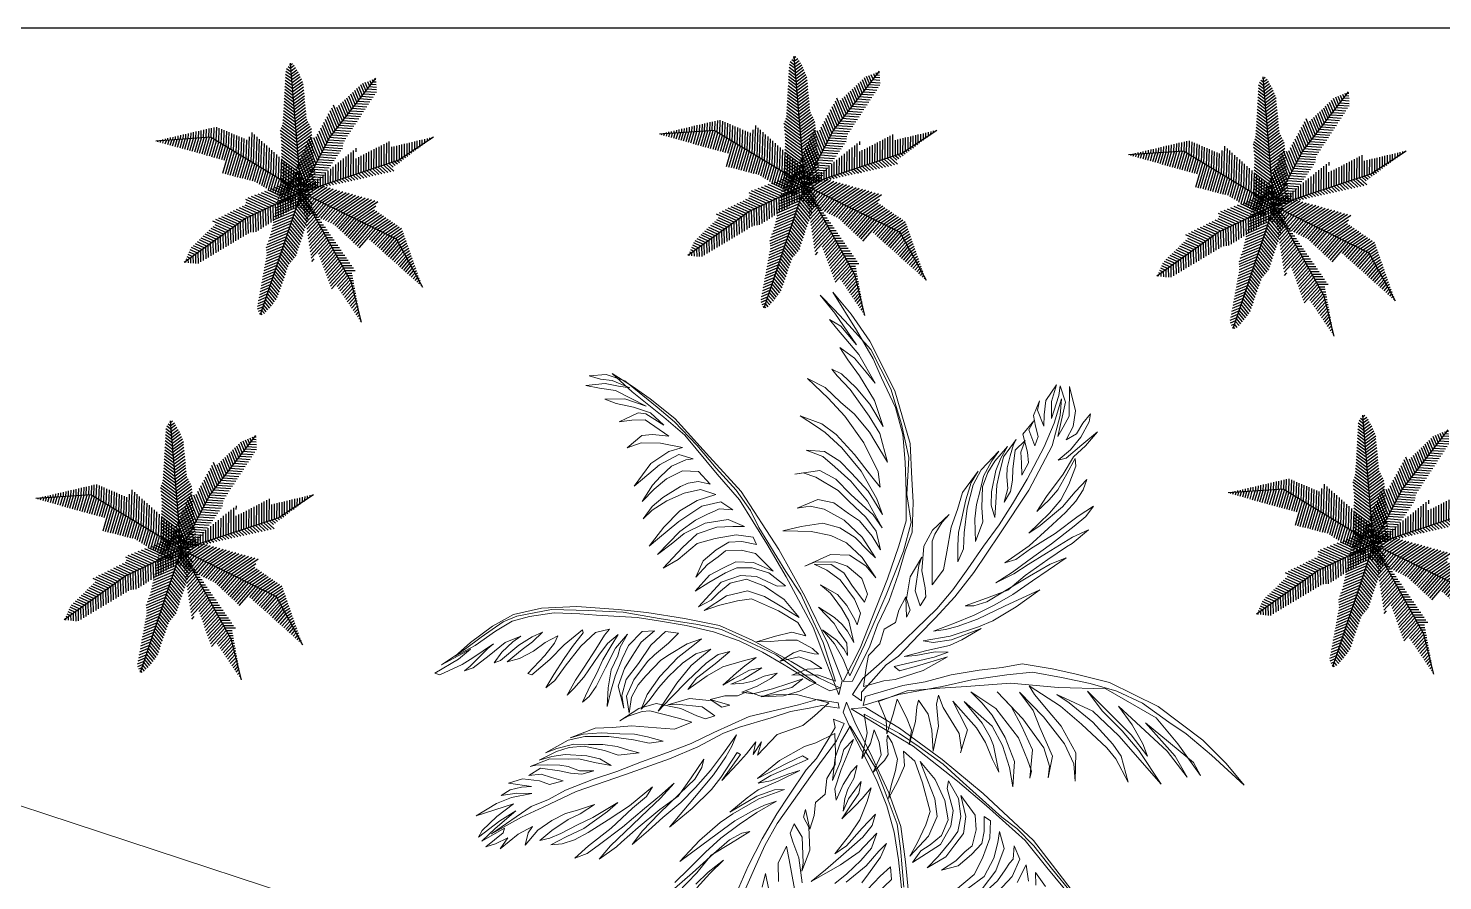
# Model space of a CAD drawing. Header units: millimetres. Extents: x 72 to 2370, y -203 to 794.
# Drawn here: x 1799.37 to 1814.14, y 279.17 to 288.08 of the extents above; entities that cross this region are included whole.
import ezdxf

# ---------------------------------------------------------------- set-up
doc = ezdxf.new("R2010")
doc.units = ezdxf.units.MM
doc.layers.add('01_Fina', color=250, linetype='Continuous', lineweight=15)
doc.layers.add('2D VEGETACION', color=74, linetype='Continuous', lineweight=5)
doc.layers.add('BOSQUENUEVO', color=64, linetype='Continuous')

# ---------------------------------------------------------------- blocks, each defined once
blk = doc.blocks.new('*X73')
at = {"color": 0}
for p, q in [((6.839, 6.806), (7.285, 6.992)), ((6.851, 6.865), (7.185, 7.004)), ((6.863, 6.924), (7.084, 7.017)), ((6.875, 6.983), (6.984, 7.029)), ((6.78, 6.511), (7.2, 6.686)), ((6.792, 6.57), (7.221, 6.749)), ((6.804, 6.629), (7.242, 6.812)), ((6.816, 6.688), (7.263, 6.874)), ((6.827, 6.747), (7.284, 6.937)), ((6.731, 6.273), (7.116, 6.434)), ((6.743, 6.333), (7.137, 6.497)), ((6.756, 6.392), (7.158, 6.56)), ((6.768, 6.451), (7.179, 6.623)), ((6.635, 5.963), (7.012, 6.12)), ((6.657, 6.026), (7.032, 6.182)), ((6.68, 6.09), (7.053, 6.245)), ((6.702, 6.153), (7.074, 6.308)), ((6.718, 6.214), (7.095, 6.371)), ((6.614, 5.9), (6.991, 6.057)), ((6.619, 5.848), (6.97, 5.994)), ((6.625, 5.796), (6.949, 5.931)), ((6.627, 5.742), (6.928, 5.868)), ((6.584, 5.508), (6.844, 5.616)), ((6.594, 5.566), (6.865, 5.679)), ((6.605, 5.625), (6.886, 5.742)), ((6.616, 5.684), (6.907, 5.805)), ((6.529, 5.214), (6.739, 5.302)), ((6.54, 5.273), (6.76, 5.365)), ((6.551, 5.332), (6.781, 5.428)), ((6.562, 5.39), (6.802, 5.49)), ((6.573, 5.449), (6.823, 5.553)), ((6.486, 4.98), (6.655, 5.05)), ((6.497, 5.038), (6.676, 5.113)), ((6.508, 5.097), (6.697, 5.176)), ((6.519, 5.156), (6.718, 5.239)), ((6.443, 4.745), (6.571, 4.798)), ((6.446, 4.692), (6.551, 4.736)), ((6.454, 4.803), (6.592, 4.861)), ((6.464, 4.862), (6.613, 4.924)), ((6.475, 4.921), (6.634, 4.987)), ((6.466, 4.646), (6.53, 4.673)), ((6.485, 4.6), (6.509, 4.61))]:
    blk.add_line(p, q, dxfattribs=at)
blk = doc.blocks.new('*X74')
at = {"color": 0}
for p, q in [((7.443, 6.454), (7.215, 6.729)), ((7.462, 6.51), (7.233, 6.785)), ((7.48, 6.566), (7.252, 6.841)), ((7.499, 6.622), (7.27, 6.896)), ((7.518, 6.678), (7.289, 6.952)), ((7.536, 6.733), (7.376, 6.926)), ((7.35, 6.175), (7.122, 6.45)), ((7.369, 6.231), (7.14, 6.506)), ((7.388, 6.287), (7.159, 6.562)), ((7.406, 6.343), (7.177, 6.617)), ((7.425, 6.399), (7.196, 6.673)), ((7.257, 5.896), (7.029, 6.171)), ((7.276, 5.952), (7.047, 6.227)), ((7.295, 6.008), (7.066, 6.283)), ((7.313, 6.064), (7.084, 6.338)), ((7.332, 6.119), (7.103, 6.394)), ((7.137, 5.65), (6.936, 5.892)), ((7.17, 5.689), (6.954, 5.948)), ((7.202, 5.729), (6.973, 6.003)), ((7.22, 5.785), (6.991, 6.059)), ((7.239, 5.84), (7.01, 6.115)), ((7.01, 5.412), (6.843, 5.613)), ((7.029, 5.467), (6.861, 5.669)), ((7.048, 5.522), (6.88, 5.724)), ((7.071, 5.573), (6.899, 5.78)), ((7.104, 5.612), (6.917, 5.836)), ((6.915, 5.136), (6.75, 5.334)), ((6.934, 5.191), (6.768, 5.39)), ((6.953, 5.246), (6.787, 5.445)), ((6.972, 5.301), (6.806, 5.501)), ((6.991, 5.357), (6.824, 5.557)), ((6.81, 4.871), (6.657, 5.055)), ((6.838, 4.915), (6.675, 5.111)), ((6.857, 4.97), (6.694, 5.166)), ((6.877, 5.025), (6.713, 5.222)), ((6.896, 5.08), (6.731, 5.278)), ((6.649, 4.674), (6.564, 4.776)), ((6.684, 4.71), (6.582, 4.831)), ((6.718, 4.747), (6.601, 4.887)), ((6.748, 4.788), (6.62, 4.943)), ((6.779, 4.83), (6.638, 4.999)), ((6.535, 4.576), (6.508, 4.608)), ((6.58, 4.601), (6.527, 4.664)), ((6.614, 4.637), (6.545, 4.72))]:
    blk.add_line(p, q, dxfattribs=at)
blk = doc.blocks.new('*X77')
at = {"color": 0}
for p, q in [((6.447, 6.961), (6.852, 6.777)), ((6.512, 6.986), (6.912, 6.805)), ((6.578, 7.011), (6.971, 6.833)), ((6.644, 7.036), (7.03, 6.861)), ((6.709, 7.061), (7.089, 6.889)), ((6.775, 7.087), (7.149, 6.917)), ((6.84, 7.112), (7.208, 6.945)), ((6.906, 7.137), (7.267, 6.974)), ((6.972, 7.162), (7.271, 7.027)), ((7.037, 7.187), (7.198, 7.115)), ((7.103, 7.212), (7.124, 7.203)), ((6.081, 6.687), (6.379, 6.552)), ((6.139, 6.716), (6.438, 6.581)), ((6.197, 6.744), (6.497, 6.609)), ((6.204, 6.851), (6.616, 6.665)), ((6.215, 6.791), (6.556, 6.637)), ((6.25, 6.885), (6.675, 6.693)), ((6.316, 6.91), (6.734, 6.721)), ((6.381, 6.936), (6.793, 6.749)), ((5.56, 6.429), (5.921, 6.266)), ((5.618, 6.458), (5.968, 6.299)), ((5.676, 6.486), (6.015, 6.333)), ((5.734, 6.515), (6.062, 6.367)), ((5.792, 6.544), (6.109, 6.4)), ((5.85, 6.572), (6.156, 6.434)), ((5.908, 6.601), (6.203, 6.467)), ((5.966, 6.63), (6.26, 6.496)), ((6.023, 6.658), (6.319, 6.524)), ((5.37, 6.131), (5.591, 6.031)), ((5.409, 6.168), (5.638, 6.064)), ((5.447, 6.206), (5.686, 6.098)), ((5.486, 6.243), (5.733, 6.131)), ((5.524, 6.281), (5.78, 6.165)), ((5.563, 6.318), (5.827, 6.199)), ((5.601, 6.356), (5.874, 6.232)), ((5.112, 5.864), (5.262, 5.795)), ((5.139, 5.906), (5.309, 5.829)), ((5.178, 5.944), (5.356, 5.863)), ((5.216, 5.981), (5.403, 5.896)), ((5.255, 6.019), (5.45, 5.93)), ((5.293, 6.056), (5.497, 5.963)), ((5.332, 6.093), (5.544, 5.997)), ((5.013, 5.634), (5.027, 5.627)), ((5.032, 5.68), (5.074, 5.661)), ((5.052, 5.726), (5.121, 5.695)), ((5.072, 5.772), (5.168, 5.728)), ((5.092, 5.818), (5.215, 5.762))]:
    blk.add_line(p, q, dxfattribs=at)
blk = doc.blocks.new('*X78')
at = {"color": 0}
for p, q in [((7.249, 6.738), (7.243, 6.962)), ((7.298, 6.769), (7.292, 6.985)), ((6.66, 6.363), (6.651, 6.681)), ((6.71, 6.394), (6.7, 6.705)), ((6.759, 6.425), (6.749, 6.728)), ((6.808, 6.457), (6.799, 6.752)), ((6.857, 6.488), (6.848, 6.775)), ((6.906, 6.519), (6.897, 6.798)), ((6.955, 6.55), (6.947, 6.822)), ((7.004, 6.582), (6.996, 6.845)), ((7.053, 6.613), (7.045, 6.868)), ((7.102, 6.644), (7.095, 6.892)), ((7.151, 6.675), (7.144, 6.915)), ((7.2, 6.707), (7.193, 6.939)), ((7.348, 6.8), (7.343, 6.941)), ((7.397, 6.832), (7.395, 6.88)), ((6.118, 6.09), (6.109, 6.401)), ((6.168, 6.12), (6.158, 6.436)), ((6.217, 6.15), (6.207, 6.471)), ((6.266, 6.179), (6.256, 6.494)), ((6.315, 6.202), (6.306, 6.518)), ((6.365, 6.206), (6.355, 6.541)), ((6.415, 6.21), (6.404, 6.565)), ((6.464, 6.238), (6.454, 6.588)), ((6.513, 6.269), (6.503, 6.611)), ((6.562, 6.3), (6.552, 6.635)), ((6.611, 6.332), (6.601, 6.658)), ((5.725, 5.854), (5.717, 6.121)), ((5.775, 5.883), (5.766, 6.156)), ((5.824, 5.913), (5.815, 6.191)), ((5.873, 5.942), (5.864, 6.226)), ((5.922, 5.972), (5.913, 6.261)), ((5.971, 6.002), (5.962, 6.296)), ((6.02, 6.031), (6.011, 6.331)), ((6.069, 6.061), (6.06, 6.366)), ((5.382, 5.647), (5.375, 5.876)), ((5.431, 5.676), (5.424, 5.911)), ((5.48, 5.706), (5.473, 5.946)), ((5.529, 5.735), (5.522, 5.981)), ((5.578, 5.765), (5.57, 6.016)), ((5.627, 5.795), (5.619, 6.051)), ((5.676, 5.824), (5.668, 6.086)), ((5.033, 5.606), (5.032, 5.631)), ((5.083, 5.601), (5.081, 5.666)), ((5.133, 5.596), (5.13, 5.701)), ((5.183, 5.591), (5.179, 5.736)), ((5.233, 5.586), (5.228, 5.771)), ((5.283, 5.587), (5.277, 5.806)), ((5.332, 5.617), (5.326, 5.841))]:
    blk.add_line(p, q, dxfattribs=at)
blk = doc.blocks.new('*X80')
at = {"color": 0}
for p, q in [((7.304, 7.045), (7.495, 7.177)), ((7.306, 7.108), (7.432, 7.195)), ((7.307, 6.987), (7.558, 7.16)), ((7.309, 7.17), (7.369, 7.212)), ((7.359, 6.962), (7.62, 7.142)), ((7.41, 6.936), (7.683, 7.125)), ((7.461, 6.911), (7.746, 7.107)), ((7.513, 6.886), (7.808, 7.09)), ((7.564, 6.861), (7.871, 7.073)), ((7.615, 6.835), (7.934, 7.055)), ((7.667, 6.81), (7.997, 7.038)), ((7.718, 6.785), (8.059, 7.02)), ((7.769, 6.759), (8.122, 7.003)), ((7.821, 6.734), (8.185, 6.985)), ((7.872, 6.709), (8.247, 6.968)), ((7.924, 6.683), (8.31, 6.95)), ((7.975, 6.658), (8.373, 6.933)), ((8.026, 6.633), (8.436, 6.915)), ((8.078, 6.608), (8.498, 6.898)), ((8.129, 6.582), (8.561, 6.88)), ((8.18, 6.557), (8.624, 6.863)), ((8.232, 6.532), (8.686, 6.845)), ((8.283, 6.506), (8.749, 6.828)), ((8.334, 6.481), (8.812, 6.81)), ((8.386, 6.456), (8.769, 6.72)), ((8.437, 6.43), (8.747, 6.644)), ((8.489, 6.405), (8.791, 6.614)), ((8.54, 6.38), (8.835, 6.584)), ((8.591, 6.354), (8.879, 6.553)), ((8.643, 6.329), (8.924, 6.523)), ((8.694, 6.304), (8.968, 6.493)), ((8.745, 6.279), (9.012, 6.462)), ((8.797, 6.253), (9.056, 6.432)), ((8.848, 6.228), (9.1, 6.402)), ((8.899, 6.203), (9.144, 6.371)), ((8.951, 6.177), (9.188, 6.341)), ((9.002, 6.152), (9.232, 6.311)), ((9.054, 6.127), (9.276, 6.28)), ((9.105, 6.101), (9.296, 6.233)), ((9.156, 6.076), (9.313, 6.184)), ((9.188, 6.037), (9.33, 6.136)), ((9.212, 5.993), (9.348, 6.087)), ((9.236, 5.949), (9.365, 6.038)), ((9.26, 5.905), (9.382, 5.989)), ((9.284, 5.86), (9.399, 5.94)), ((9.308, 5.816), (9.416, 5.891)), ((9.332, 5.772), (9.434, 5.842)), ((9.356, 5.728), (9.451, 5.793)), ((9.38, 5.684), (9.468, 5.744)), ((9.404, 5.64), (9.485, 5.696)), ((9.428, 5.596), (9.502, 5.647)), ((9.452, 5.551), (9.519, 5.598)), ((9.476, 5.507), (9.537, 5.549)), ((9.5, 5.463), (9.554, 5.5)), ((9.524, 5.419), (9.571, 5.451)), ((9.549, 5.375), (9.588, 5.402)), ((9.573, 5.331), (9.605, 5.353)), ((9.597, 5.287), (9.623, 5.304)), ((9.621, 5.242), (9.64, 5.256)), ((9.645, 5.198), (9.657, 5.207)), ((9.669, 5.154), (9.674, 5.158))]:
    blk.add_line(p, q, dxfattribs=at)
blk = doc.blocks.new('*X79')
at = {"color": 0}
for p, q in [((7.285, 6.924), (7.33, 6.976)), ((7.234, 6.712), (7.423, 6.93)), ((7.259, 6.818), (7.377, 6.953)), ((7.273, 6.681), (7.47, 6.907)), ((7.32, 6.659), (7.516, 6.884)), ((7.366, 6.636), (7.562, 6.861)), ((7.412, 6.613), (7.609, 6.839)), ((7.459, 6.59), (7.655, 6.816)), ((7.505, 6.567), (7.702, 6.793)), ((7.551, 6.544), (7.748, 6.77)), ((7.598, 6.521), (7.794, 6.747)), ((7.644, 6.498), (7.841, 6.724)), ((7.69, 6.475), (7.887, 6.701)), ((7.737, 6.452), (7.934, 6.679)), ((7.783, 6.43), (7.98, 6.656)), ((7.829, 6.407), (8.026, 6.633)), ((7.876, 6.384), (8.073, 6.61)), ((7.922, 6.361), (8.119, 6.587)), ((7.969, 6.338), (8.165, 6.564)), ((8.005, 6.304), (8.212, 6.541)), ((8.041, 6.269), (8.258, 6.519)), ((8.078, 6.235), (8.305, 6.496)), ((8.114, 6.201), (8.351, 6.473)), ((8.151, 6.167), (8.397, 6.45)), ((8.187, 6.132), (8.444, 6.427)), ((8.224, 6.098), (8.49, 6.404)), ((8.26, 6.064), (8.537, 6.381)), ((8.297, 6.03), (8.583, 6.359)), ((8.333, 5.995), (8.629, 6.336)), ((8.37, 5.961), (8.676, 6.313)), ((8.406, 5.927), (8.722, 6.29)), ((8.443, 5.893), (8.769, 6.267)), ((8.648, 6.052), (8.815, 6.244)), ((8.686, 6.02), (8.861, 6.221)), ((8.723, 5.986), (8.908, 6.199)), ((8.76, 5.953), (8.954, 6.176)), ((8.797, 5.919), (9.001, 6.153)), ((8.835, 5.886), (9.047, 6.13)), ((8.872, 5.853), (9.093, 6.107)), ((8.909, 5.819), (9.14, 6.084)), ((8.946, 5.786), (9.179, 6.053)), ((8.983, 5.752), (9.204, 6.006)), ((9.021, 5.719), (9.23, 5.959)), ((9.058, 5.686), (9.255, 5.913)), ((9.095, 5.652), (9.281, 5.866)), ((9.132, 5.619), (9.306, 5.819)), ((9.169, 5.585), (9.332, 5.772)), ((9.207, 5.552), (9.358, 5.725)), ((9.244, 5.518), (9.383, 5.678)), ((9.281, 5.485), (9.409, 5.632)), ((9.318, 5.452), (9.434, 5.585)), ((9.355, 5.418), (9.46, 5.538)), ((9.393, 5.385), (9.485, 5.491)), ((9.43, 5.351), (9.511, 5.444)), ((9.467, 5.318), (9.536, 5.397)), ((9.504, 5.285), (9.562, 5.351)), ((9.542, 5.251), (9.587, 5.304)), ((9.579, 5.218), (9.613, 5.257)), ((9.616, 5.184), (9.638, 5.21)), ((9.653, 5.151), (9.664, 5.163))]:
    blk.add_line(p, q, dxfattribs=at)
blk = doc.blocks.new('*X76')
at = {"color": 0}
for p, q in [((7.324, 6.95), (7.329, 6.95)), ((7.352, 6.9), (7.364, 6.9)), ((7.379, 6.85), (7.398, 6.85)), ((7.407, 6.8), (7.433, 6.8)), ((7.435, 6.75), (7.467, 6.75)), ((7.463, 6.7), (7.502, 6.7)), ((7.491, 6.65), (7.536, 6.65)), ((7.519, 6.6), (7.571, 6.6)), ((7.546, 6.55), (7.605, 6.55)), ((7.574, 6.5), (7.64, 6.5)), ((7.602, 6.45), (7.675, 6.45)), ((7.63, 6.4), (7.709, 6.4)), ((7.658, 6.35), (7.744, 6.35)), ((7.686, 6.3), (7.778, 6.3)), ((7.714, 6.25), (7.813, 6.25)), ((7.741, 6.2), (7.847, 6.2)), ((7.769, 6.15), (7.882, 6.15)), ((7.797, 6.1), (7.917, 6.1)), ((7.825, 6.05), (7.951, 6.05)), ((7.853, 6), (7.986, 6)), ((7.881, 5.95), (8.02, 5.95)), ((7.909, 5.9), (8.055, 5.9)), ((7.936, 5.85), (8.089, 5.85)), ((7.964, 5.8), (8.124, 5.8)), ((7.992, 5.75), (8.158, 5.75)), ((8.02, 5.7), (8.193, 5.7)), ((8.048, 5.65), (8.228, 5.65)), ((8.076, 5.6), (8.262, 5.6)), ((8.103, 5.55), (8.297, 5.55)), ((8.131, 5.5), (8.331, 5.5)), ((8.159, 5.45), (8.366, 5.45)), ((8.187, 5.4), (8.301, 5.4)), ((8.215, 5.35), (8.31, 5.35)), ((8.243, 5.3), (8.319, 5.3)), ((8.271, 5.25), (8.329, 5.25)), ((8.288, 5.2), (8.338, 5.2)), ((8.3, 5.15), (8.347, 5.15)), ((8.313, 5.1), (8.356, 5.1)), ((8.325, 5.05), (8.366, 5.05)), ((8.338, 5), (8.375, 5)), ((8.35, 4.95), (8.384, 4.95)), ((8.363, 4.9), (8.393, 4.9)), ((8.375, 4.85), (8.402, 4.85)), ((8.388, 4.8), (8.412, 4.8)), ((8.4, 4.75), (8.421, 4.75)), ((8.413, 4.7), (8.43, 4.7)), ((8.425, 4.65), (8.439, 4.65)), ((8.438, 4.6), (8.449, 4.6)), ((8.45, 4.55), (8.458, 4.55)), ((8.463, 4.5), (8.467, 4.5)), ((8.475, 4.45), (8.476, 4.45))]:
    blk.add_line(p, q, dxfattribs=at)
blk = doc.blocks.new('*X75')
at = {"color": 0}
for p, q in [((7.306, 6.959), (7.314, 6.968)), ((7.316, 6.896), (7.34, 6.922)), ((7.326, 6.832), (7.365, 6.876)), ((7.335, 6.769), (7.391, 6.83)), ((7.345, 6.705), (7.416, 6.783)), ((7.355, 6.642), (7.442, 6.737)), ((7.364, 6.578), (7.468, 6.691)), ((7.374, 6.515), (7.493, 6.645)), ((7.384, 6.451), (7.519, 6.599)), ((7.393, 6.388), (7.545, 6.553)), ((7.403, 6.324), (7.57, 6.507)), ((7.413, 6.261), (7.596, 6.461)), ((7.423, 6.197), (7.622, 6.415)), ((7.432, 6.134), (7.647, 6.369)), ((7.442, 6.07), (7.673, 6.323)), ((7.452, 6.006), (7.699, 6.277)), ((7.461, 5.943), (7.724, 6.231)), ((7.471, 5.879), (7.75, 6.185)), ((7.481, 5.816), (7.776, 6.139)), ((7.49, 5.752), (7.801, 6.093)), ((7.5, 5.689), (7.827, 6.047)), ((7.645, 5.773), (7.853, 6.001)), ((7.664, 5.72), (7.878, 5.955)), ((7.684, 5.668), (7.904, 5.908)), ((7.703, 5.615), (7.929, 5.862)), ((7.51, 5.625), (7.557, 5.677)), ((7.723, 5.562), (7.955, 5.816)), ((7.742, 5.509), (7.981, 5.77)), ((7.761, 5.456), (8.006, 5.724)), ((7.781, 5.403), (8.032, 5.678)), ((7.8, 5.35), (8.058, 5.632)), ((7.82, 5.297), (8.083, 5.586)), ((7.839, 5.245), (8.109, 5.54)), ((7.859, 5.192), (8.135, 5.494)), ((7.878, 5.139), (8.16, 5.448)), ((7.897, 5.086), (8.186, 5.402)), ((8.008, 5.132), (8.212, 5.356)), ((8.036, 5.09), (8.237, 5.31)), ((8.065, 5.047), (8.263, 5.264)), ((8.094, 5.004), (8.284, 5.213)), ((8.122, 4.962), (8.299, 5.155)), ((8.151, 4.919), (8.313, 5.097)), ((8.18, 4.876), (8.328, 5.038)), ((8.209, 4.834), (8.343, 4.98)), ((8.237, 4.791), (8.357, 4.922)), ((8.266, 4.748), (8.372, 4.864)), ((8.295, 4.705), (8.386, 4.806)), ((8.323, 4.663), (8.401, 4.747)), ((8.352, 4.62), (8.415, 4.689)), ((8.381, 4.577), (8.43, 4.631)), ((8.41, 4.535), (8.444, 4.573)), ((8.438, 4.492), (8.459, 4.515)), ((8.467, 4.449), (8.473, 4.456))]:
    blk.add_line(p, q, dxfattribs=at)
blk = doc.blocks.new('ARB16')
for points in [[(0.025, -0.003), (-0.153, 2.167)], [(0.025, -0.003), (0.504, 0.913), (1.281, 1.916)], [(0.025, -0.003), (-1.497, 0.92), (-2.419, 0.857)], [(0.025, -0.003), (1.656, 0.535), (2.249, 0.926)], [(0.025, -0.003), (-0.908, -0.446), (-1.941, -1.184)], [(0.025, -0.003), (-0.663, -2.069)], [(0.025, -0.003), (1.623, -0.79), (2.065, -1.602)], [(0.025, -0.003), (0.861, -1.504), (1.033, -2.192)]]:
    blk.add_lwpolyline(points)
at = {"xscale": -0.8550237249794747, "yscale": 0.8550237249794747, "zscale": 0.8550237249794747}
for name, p, rotation in [('*X73', (-4.622, 7.283), 166.2803685724027), ('*X74', (-4.622, 7.283), 166.2803685724027), ('*X77', (6.238, 6.005), 87.7934113527195), ('*X78', (6.238, 6.005), 87.7934113527195), ('*X80', (-1.655, -8.481), 302.5390603787091), ('*X79', (-1.655, -8.481), 302.5390603787091), ('*X75', (-0.524, 8.622), 137.3938790022308), ('*X76', (-0.524, 8.622), 137.3938790022308)]:
    blk.add_blockref(name, p, dxfattribs=dict(at, rotation=rotation))
at = {"xscale": 0.8550237249794747, "yscale": 0.8550237249794747, "zscale": 0.8550237249794747}
for name in ['*X77', '*X73', '*X80', '*X78', '*X74', '*X79', '*X75', '*X76']:
    blk.add_blockref(name, (-6.217, -5.98), dxfattribs=at)
blk = doc.blocks.new('A-19')
at = {"layer": '2D VEGETACION'}
for points in [[(0.0015, 0.0278), (-0.0009, 0.1149), (0.0033, 0.1653), (0.003, 0.2253), (0.0087, 0.2883), (0.0156, 0.3399), (0.0192, 0.3846), (0.0468, 0.4471), (0.0704, 0.4926), (0.1082, 0.5631), (0.1877, 0.6544), (0.2856, 0.7318), (0.3487, 0.7691), (0.4059, 0.796), (0.3228, 0.7418), (0.2623, 0.6993), (0.2272, 0.6687), (0.1717, 0.6222), (0.131, 0.5739), (0.1002, 0.5207), (0.071, 0.4617), (0.0431, 0.4023), (0.0344, 0.3455), (0.0252, 0.267), (0.0228, 0.1992), (0.0162, 0.1014), (0.02, 0.0183), (0.0015, 0.0278), (0.0015, 0.0278)], [(0.0203, 0.0539), (0.0636, 0.0603), (0.0947, 0.0535), (0.0553, 0.0779), (0.0256, 0.0951), (0.0702, 0.1054), (0.0999, 0.1087), (0.1309, 0.0953), (0.0837, 0.1225), (0.0539, 0.1332), (0.0397, 0.1405), (0.0753, 0.154), (0.1114, 0.1528), (0.1577, 0.1435), (0.1069, 0.169), (0.058, 0.1771), (0.0395, 0.1866), (0.0691, 0.1899), (0.134, 0.2097), (0.1704, 0.2054), (0.1764, 0.2018), (0.131, 0.2298), (0.0929, 0.2215), (0.061, 0.214), (0.1319, 0.2506), (0.1687, 0.2615), (0.2093, 0.2667), (0.2403, 0.2738), (0.1795, 0.2774), (0.1594, 0.2744), (0.1248, 0.2656), (0.0676, 0.2386), (0.137, 0.2853), (0.1843, 0.2969), (0.2357, 0.2996), (0.2795, 0.2955), (0.226, 0.3133), (0.1688, 0.3068), (0.1128, 0.2911), (0.0811, 0.2762), (0.0507, 0.2586), (0.1009, 0.3027), (0.1769, 0.3353), (0.2293, 0.3428), (0.2563, 0.3448), (0.2705, 0.3375), (0.2109, 0.3589), (0.1524, 0.3485), (0.1051, 0.337), (0.0659, 0.3152), (0.1382, 0.3558), (0.2128, 0.3845), (0.2551, 0.3862), (0.2797, 0.3773), (0.2353, 0.3984), (0.1663, 0.3873), (0.1258, 0.3822), (0.0788, 0.3632), (0.1458, 0.4013), (0.2156, 0.431), (0.2641, 0.4399), (0.3027, 0.4334), (0.2418, 0.4509), (0.1757, 0.4337), (0.1352, 0.4146), (0.0921, 0.3943), (0.0706, 0.3874), (0.132, 0.4442), (0.1824, 0.4788), (0.2477, 0.5203), (0.2767, 0.534), (0.334, 0.5471), (0.274, 0.5467), (0.2437, 0.5357), (0.1851, 0.5048), (0.1298, 0.4647), (0.1049, 0.4423), (0.1609, 0.5106), (0.2289, 0.5534), (0.357, 0.617), (0.2719, 0.5877), (0.22, 0.5632), (0.1653, 0.5309), (0.1148, 0.5103), (0.2334, 0.5803), (0.2892, 0.6034), (0.2595, 0.6001), (0.2127, 0.5877), (0.1644, 0.5692), (0.2894, 0.6486), (0.3566, 0.6771), (0.3041, 0.6631), (0.2156, 0.6181), (0.3288, 0.6995), (0.3608, 0.707), (0.2796, 0.6762), (0.2109, 0.6439), (0.1201, 0.5516), (0.0908, 0.4495), (0.0545, 0.3486), (0.0366, 0.252), (0.0253, 0.1939), (0.0132, 0.1215), (0.0203, 0.0539), (0.0203, 0.0539)], [(-0.0211, 0.0301), (-0.0218, 0.0771), (-0.0186, 0.1022), (-0.0223, 0.1672), (-0.0379, 0.2276), (-0.0352, 0.1557), (-0.0348, 0.1161), (-0.0467, 0.1072), (-0.0461, 0.156), (-0.0447, 0.1986), (-0.0474, 0.2317), (-0.0558, 0.204), (-0.0586, 0.1597), (-0.0627, 0.1341), (-0.0628, 0.1868), (-0.0611, 0.2381), (-0.0666, 0.2678), (-0.0798, 0.3164), (-0.0723, 0.2457), (-0.0767, 0.205), (-0.0863, 0.1843), (-0.0806, 0.2451), (-0.0851, 0.3117), (-0.0904, 0.3458), (-0.107, 0.4036), (-0.1304, 0.4646), (-0.1149, 0.3794), (-0.1021, 0.3134), (-0.0979, 0.2659), (-0.0981, 0.2389), (-0.1013, 0.2116), (-0.1067, 0.2618), (-0.1126, 0.3085), (-0.1236, 0.3592), (-0.1361, 0.4038), (-0.1541, 0.4534), (-0.1688, 0.4938), (-0.1848, 0.539), (-0.18, 0.5014), (-0.1664, 0.4498), (-0.1478, 0.3876), (-0.1344, 0.3433), (-0.133, 0.3128), (-0.1382, 0.2942), (-0.1427, 0.3448), (-0.148, 0.395), (-0.1696, 0.4407), (-0.1918, 0.4991), (-0.2085, 0.546), (-0.213, 0.5601), (-0.2333, 0.6032), (-0.226, 0.5647), (-0.2061, 0.4999), (-0.1919, 0.4539), (-0.1802, 0.4175), (-0.1703, 0.3737), (-0.1846, 0.4154), (-0.2002, 0.4553), (-0.2232, 0.5155), (-0.2488, 0.5744), (-0.2633, 0.6052), (-0.2815, 0.6278), (-0.2685, 0.5887), (-0.2437, 0.5294), (-0.2243, 0.4676), (-0.2095, 0.4295), (-0.2083, 0.4042), (-0.2321, 0.4661), (-0.2584, 0.5172), (-0.2834, 0.5634), (-0.3023, 0.5921), (-0.3223, 0.6139), (-0.3428, 0.6279), (-0.3223, 0.5956), (-0.297, 0.5602), (-0.2692, 0.5013), (-0.2589, 0.4728), (-0.2907, 0.5288), (-0.3131, 0.5602), (-0.3416, 0.5865), (-0.3772, 0.6117), (-0.3945, 0.6143), (-0.3659, 0.5879), (-0.3366, 0.5598), (-0.3197, 0.5355), (-0.3018, 0.5021), (-0.3285, 0.5314), (-0.3674, 0.5797), (-0.3989, 0.6122), (-0.416, 0.6439), (-0.4396, 0.6779), (-0.4201, 0.6366), (-0.4006, 0.5953), (-0.4006, 0.577), (-0.4159, 0.6095), (-0.4374, 0.6392), (-0.466, 0.6655), (-0.4823, 0.6728), (-0.4667, 0.6512), (-0.4467, 0.6316), (-0.4399, 0.6057), (-0.4647, 0.6285), (-0.497, 0.6423), (-0.5531, 0.6427), (-0.4891, 0.6256), (-0.4691, 0.606), (-0.4516, 0.5895), (-0.5213, 0.6254), (-0.5601, 0.6233), (-0.5398, 0.6145), (-0.4939, 0.5856), (-0.5307, 0.5952), (-0.5641, 0.616), (-0.5362, 0.584), (-0.506, 0.5724), (-0.4822, 0.5654), (-0.5197, 0.5606), (-0.5391, 0.5697), (-0.5109, 0.5486), (-0.4865, 0.5472), (-0.463, 0.5475), (-0.4442, 0.5349), (-0.4821, 0.531), (-0.4992, 0.5466), (-0.4768, 0.5152), (-0.435, 0.5156), (-0.4116, 0.5115), (-0.3886, 0.4901), (-0.415, 0.496), (-0.4389, 0.5008), (-0.4616, 0.517), (-0.4465, 0.4897), (-0.4068, 0.474), (-0.3831, 0.4669), (-0.3598, 0.4564), (-0.3398, 0.4368), (-0.3677, 0.4527), (-0.3933, 0.4567), (-0.4123, 0.4628), (-0.4368, 0.476), (-0.4591, 0.4891), (-0.4685, 0.4976), (-0.4385, 0.4612), (-0.4024, 0.4417), (-0.3809, 0.4303), (-0.3442, 0.4186), (-0.3122, 0.4079), (-0.3409, 0.4072), (-0.3695, 0.4153), (-0.4129, 0.4367), (-0.4373, 0.4543), (-0.4582, 0.4756), (-0.4337, 0.4398), (-0.4129, 0.4185), (-0.3855, 0.3991), (-0.3414, 0.3855), (-0.3098, 0.38), (-0.2713, 0.353), (-0.2942, 0.3583), (-0.3206, 0.3641), (-0.3508, 0.3757), (-0.3787, 0.3916), (-0.4075, 0.407), (-0.4361, 0.4333), (-0.4534, 0.4542), (-0.4228, 0.4052), (-0.3947, 0.3798), (-0.3478, 0.3534), (-0.2965, 0.3336), (-0.2624, 0.3228), (-0.2372, 0.3035), (-0.2726, 0.3126), (-0.3003, 0.321), (-0.3291, 0.3365), (-0.3669, 0.3552), (-0.4008, 0.3768), (-0.4216, 0.3982), (-0.384, 0.3525), (-0.3505, 0.3317), (-0.3158, 0.3083), (-0.265, 0.285), (-0.228, 0.268), (-0.2017, 0.2352), (-0.232, 0.2425), (-0.296, 0.2596), (-0.3102, 0.269), (-0.3318, 0.2922), (-0.344, 0.3112), (-0.3198, 0.2667), (-0.2904, 0.2386), (-0.2378, 0.2204), (-0.1991, 0.2182), (-0.1792, 0.2147), (-0.1635, 0.1974), (-0.1988, 0.1947), (-0.2513, 0.2172), (-0.2672, 0.228), (-0.2319, 0.192), (-0.1858, 0.1718), (-0.1597, 0.1734), (-0.1464, 0.1613), (-0.191, 0.1715), (-0.1663, 0.1487), (-0.1414, 0.1346), (-0.1334, 0.1062), (-0.1037, 0.089), (-0.0849, 0.0581), (-0.0599, 0.0462), (-0.0211, 0.0301), (-0.0211, 0.0301)], [(-0.1021, 0.179), (-0.1281, 0.2227), (-0.1634, 0.277), (-0.2052, 0.3315), (-0.2743, 0.4096), (-0.3519, 0.4967), (-0.4346, 0.5717), (-0.4961, 0.6061), (-0.531, 0.6187), (-0.4825, 0.5889), (-0.4372, 0.5543), (-0.3767, 0.499), (-0.3316, 0.4536), (-0.2943, 0.4131), (-0.2566, 0.3674), (-0.2163, 0.3208), (-0.1795, 0.2769), (-0.1474, 0.2318), (-0.0676, 0.0899), (-0.0385, 0.0327), (-0.0096, 0.0011), (0.0086, 0.0172), (-0.01, 0.0224), (-0.0268, 0.0489), (-0.055, 0.0905), (-0.0668, 0.1225), (-0.1021, 0.179), (-0.1021, 0.179)], [(0.0257, 0.022), (0.0889, 0.0841), (0.1807, 0.1586), (0.2771, 0.2277), (0.4069, 0.3105), (0.5049, 0.3513), (0.6099, 0.3954), (0.6794, 0.4121), (0.7275, 0.4219), (0.7794, 0.4281), (0.7229, 0.4089), (0.6345, 0.3888), (0.5741, 0.371), (0.4729, 0.3233), (0.4026, 0.2923), (0.3058, 0.2284), (0.2364, 0.1795), (0.1359, 0.1031), (0.0776, 0.0465), (0.0202, -0.0096), (0.0257, 0.022), (0.0257, 0.022)], [(0.0395, 0.0156), (0.0812, 0.0116), (0.1332, -0.0144), (0.1064, 0.0128), (0.0785, 0.0287), (0.1082, 0.0319), (0.1364, 0.0291), (0.1693, 0.0027), (0.1504, 0.0335), (0.1398, 0.0447), (0.1081, 0.0502), (0.0978, 0.0539), (0.1166, 0.0596), (0.155, 0.0626), (0.1782, 0.052), (0.2083, 0.034), (0.2349, 0.0207), (0.2026, 0.0506), (0.1735, 0.0735), (0.1415, 0.0799), (0.1693, 0.0984), (0.2199, 0.1029), (0.2864, 0.1031), (0.3126, 0.0864), (0.3476, 0.0577), (0.3714, 0.0346), (0.3387, 0.0858), (0.3011, 0.1154), (0.262, 0.1206), (0.2171, 0.1155), (0.1726, 0.1096), (0.2201, 0.132), (0.2708, 0.1409), (0.3142, 0.1377), (0.3446, 0.1144), (0.3587, 0.0845), (0.3664, 0.0612), (0.3867, 0.0364), (0.3631, 0.107), (0.3295, 0.1395), (0.2972, 0.1533), (0.2467, 0.1532), (0.2303, 0.1605), (0.2745, 0.1717), (0.3144, 0.1668), (0.345, 0.1522), (0.3623, 0.1314), (0.3881, 0.0951), (0.4065, 0.0651), (0.3932, 0.1115), (0.3721, 0.1381), (0.3526, 0.1633), (0.3169, 0.1777), (0.269, 0.1787), (0.3199, 0.1985), (0.352, 0.1921), (0.3838, 0.1748), (0.3929, 0.1555), (0.4076, 0.1312), (0.4194, 0.0948), (0.4194, 0.1335), (0.4028, 0.1687), (0.3843, 0.1966), (0.3602, 0.2089), (0.3273, 0.217), (0.3402, 0.2285), (0.3778, 0.2172), (0.4163, 0.1902), (0.4475, 0.1629), (0.4707, 0.1136)], [(0.474, 0.141), (0.4571, 0.1836), (0.423, 0.2148), (0.3912, 0.2321), (0.3684, 0.2417), (0.408, 0.2421), (0.4512, 0.212), (0.4829, 0.1721)], [(0.4938, 0.1719), (0.4738, 0.2097), (0.4543, 0.2328), (0.4429, 0.2457), (0.4361, 0.2554), (0.4076, 0.2656), (0.4399, 0.2701), (0.4728, 0.2437), (0.5064, 0.1907)], [(0.4887, 0.2512), (0.4554, 0.2806), (0.4918, 0.2763)], [(0.5048, 0.2899), (0.4771, 0.2962), (0.5135, 0.3102)], [(0.5413, 0.3631), (0.4806, 0.3344), (0.419, 0.3076), (0.3714, 0.2808), (0.3386, 0.2546), (0.2419, 0.1907), (0.1915, 0.1583), (0.1405, 0.116), (0.101, 0.0812), (0.0395, 0.0156), (0.0395, 0.0156)], [(-0.0517, 0.006), (-0.0914, 0.0012), (-0.1295, -0.0092), (-0.1664, -0.0266), (-0.1358, -0.0025), (-0.113, 0.0083), (-0.0968, 0.0127), (-0.1241, 0.0181), (-0.1543, 0.007), (-0.1732, 0.0014), (-0.2177, -0.0228), (-0.1861, 0.006), (-0.1671, 0.0182), (-0.1495, 0.0265), (-0.1215, 0.0333), (-0.1707, 0.0348), (-0.2022, 0.0264), (-0.2413, 0.0112), (-0.2643, -0.0061), (-0.234, 0.0254), (-0.2049, 0.0391), (-0.1708, 0.0487), (-0.1577, 0.0506), (-0.1813, 0.0642), (-0.2145, 0.0593), (-0.2641, 0.0391), (-0.2929, 0.0159), (-0.3126, -0.0085), (-0.3022, 0.0287), (-0.2773, 0.0512), (-0.2466, 0.0614), (-0.2023, 0.079), (-0.2181, 0.0899), (-0.2552, 0.0864), (-0.2901, 0.0624), (-0.3064, 0.0375), (-0.3169, -0.0062), (-0.3135, -0.0293), (-0.3243, 0.0322), (-0.3125, 0.0733), (-0.2801, 0.1026), (-0.2484, 0.1175), (-0.3001, 0.0996), (-0.3408, 0.074), (-0.3654, 0.0441), (-0.385, 0.0036), (-0.3931, -0.0249), (-0.4025, -0.0573), (-0.4011, -0.0147), (-0.3961, 0.0339), (-0.3766, 0.0678), (-0.3477, 0.0954), (-0.3111, 0.1159), (-0.2921, 0.1281), (-0.3443, 0.111), (-0.3906, 0.0816), (-0.4258, 0.0446), (-0.4404, 0.0162), (-0.4437, -0.0133), (-0.45, 0.0364), (-0.434, 0.0687), (-0.4029, 0.0941), (-0.3812, 0.114), (-0.3407, 0.1331), (-0.3065, 0.1428), (-0.3492, 0.1442), (-0.3856, 0.1302), (-0.4284, 0.1025), (-0.4588, 0.0849), (-0.4998, 0.0441), (-0.516, 0.0192), (-0.5182, 0.001), (-0.5121, 0.0566), (-0.4845, 0.0868), (-0.4426, 0.1098), (-0.3861, 0.1472), (-0.3532, 0.1595), (-0.4192, 0.1423), (-0.4711, 0.1178), (-0.5113, 0.0914), (-0.5405, 0.0711), (-0.5639, 0.0386), (-0.55, 0.0775), (-0.521, 0.1051), (-0.488, 0.1239), (-0.44, 0.1498), (-0.4032, 0.1607), (-0.3817, 0.1676), (-0.4187, 0.1641), (-0.4875, 0.1456), (-0.5482, 0.117), (-0.591, 0.0893), (-0.6088, 0.0744), (-0.6412, 0.0452), (-0.6115, 0.0871), (-0.5805, 0.1125), (-0.5272, 0.1409), (-0.4688, 0.1652), (-0.4424, 0.1777), (-0.4766, 0.1819), (-0.547, 0.167), (-0.6155, 0.1412), (-0.6635, 0.1153), (-0.7178, 0.0822), (-0.6879, 0.1146), (-0.6473, 0.1402), (-0.615, 0.1629), (-0.5666, 0.1857), (-0.5447, 0.1918), (-0.4917, 0.2071), (-0.5583, 0.2069), (-0.6017, 0.1939), (-0.6701, 0.1681), (-0.7067, 0.1476), (-0.7243, 0.1393), (-0.7082, 0.1577), (-0.6702, 0.182), (-0.6271, 0.2023), (-0.5711, 0.218), (-0.6325, 0.2138), (-0.6939, 0.1956), (-0.7356, 0.1792), (-0.7663, 0.169), (-0.7352, 0.1944), (-0.6983, 0.2118), (-0.6692, 0.2255), (-0.7406, 0.2058), (-0.8101, 0.173), (-0.833, 0.1623), (-0.8116, 0.1831), (-0.7624, 0.2063), (-0.8435, 0.1777), (-0.8901, 0.1557), (-0.8513, 0.1783), (-0.8095, 0.2013), (-0.7447, 0.2351), (-0.6481, 0.2559), (-0.5658, 0.2592), (-0.4902, 0.2562), (-0.4116, 0.2309), (-0.3486, 0.2251), (-0.2911, 0.192), (-0.2059, 0.13), (-0.1106, 0.0556), (-0.0517, 0.006), (-0.0517, 0.006)], [(-0.039, 0.0087), (-0.1047, 0.0659), (-0.1462, 0.0947), (-0.1923, 0.1332), (-0.2446, 0.1688), (-0.2897, 0.1959), (-0.3265, 0.2216), (-0.3913, 0.2404), (-0.4424, 0.2508), (-0.5199, 0.2669), (-0.6418, 0.2632), (-0.763, 0.2372), (-0.8318, 0.2123), (-0.8899, 0.1849), (-0.7944, 0.2149), (-0.723, 0.2346), (-0.6771, 0.2422), (-0.6059, 0.2554), (-0.5428, 0.2561), (-0.4821, 0.246), (-0.4181, 0.2311), (-0.3545, 0.2148), (-0.3051, 0.1854), (-0.2396, 0.1421), (-0.1848, 0.1013), (-0.1052, 0.0442), (-0.0434, -0.0116), (-0.039, 0.0087), (-0.039, 0.0087)], [(0.0228, -0.0288), (0.0033, -0.0157), (0.0551, -0.0089), (0.1244, 0.0065), (0.2228, 0.0249), (0.3021, 0.0316), (0.3811, 0.022), (0.4649, 0.0086)], [(0.4357, -0.0015), (0.3728, 0.0078), (0.3107, 0.014), (0.2496, 0.0129), (0.1922, 0.006), (0.1373, -0.005), (0.0714, -0.0205), (0.0228, -0.0288), (0.0228, -0.0288)], [(0.0571, -0.0214), (0.0868, -0.051), (0.1166, -0.0715), (0.1645, -0.0899), (0.128, -0.0622), (0.1044, -0.0481), (0.0881, -0.0216), (0.1152, -0.0415), (0.1457, -0.065), (0.1837, -0.0895), (0.2089, -0.0934), (0.1793, -0.0694), (0.1561, -0.0448), (0.1459, -0.0283), (0.1721, -0.0429), (0.1917, -0.0617), (0.2102, -0.0732), (0.2365, -0.0843), (0.2134, -0.0655), (0.1826, -0.0285), (0.2073, -0.0407), (0.233, -0.0694), (0.2524, -0.0917), (0.2327, -0.0559), (0.2204, -0.036), (0.2024, -0.0105), (0.2296, -0.0269), (0.2651, -0.053), (0.2924, -0.0842), (0.3241, -0.1263), (0.3136, -0.0962), (0.2843, -0.0526), (0.2618, -0.0161), (0.284, -0.0299), (0.3039, -0.0565), (0.3299, -0.1079), (0.3533, -0.1551), (0.3706, -0.1924), (0.3511, -0.12), (0.3333, -0.0726), (0.3144, -0.042), (0.3031, -0.0238), (0.3329, -0.0443), (0.3535, -0.0739), (0.3743, -0.1113), (0.388, -0.1428)], [(0.3919, -0.1176), (0.3676, -0.0652), (0.3434, -0.0298), (0.3307, -0.0091), (0.3569, -0.0295), (0.3867, -0.0648), (0.402, -0.084)], [(0.4196, -0.0754), (0.3981, -0.0406), (0.3834, -0.0131), (0.4118, -0.0184), (0.4342, -0.0584)], [(0.4348, 0.0037), (0.35, 0.0188), (0.2949, 0.0248), (0.2131, 0.0166), (0.1613, 0.0098), (0.0571, -0.0214), (0.0571, -0.0214)], [(-0.0485, -0.028), (-0.072, -0.0627), (-0.0854, -0.1185), (-0.0898, -0.0819), (-0.0834, -0.0499), (-0.1061, -0.0702), (-0.121, -0.0934), (-0.1224, -0.136), (-0.1329, -0.1022), (-0.1347, -0.087), (-0.1193, -0.0582), (-0.116, -0.0491), (-0.1319, -0.0587), (-0.1582, -0.0873), (-0.1649, -0.1119), (-0.1705, -0.1457), (-0.1777, -0.176), (-0.1793, -0.1316), (-0.1784, -0.0947), (-0.163, -0.0659), (-0.1958, -0.076), (-0.2319, -0.1113), (-0.2731, -0.163), (-0.2768, -0.1938), (-0.2774, -0.2381), (-0.2747, -0.2713), (-0.2939, -0.2147), (-0.2928, -0.1669), (-0.2711, -0.133), (-0.2386, -0.1015), (-0.2061, -0.0701), (-0.2536, -0.0925), (-0.2932, -0.1273), (-0.3183, -0.1628), (-0.3192, -0.1998), (-0.3047, -0.2306), (-0.2929, -0.2508), (-0.2858, -0.2819), (-0.3262, -0.2192), (-0.3295, -0.1734), (-0.3187, -0.1393), (-0.2865, -0.1005), (-0.2821, -0.0823), (-0.3193, -0.1106), (-0.3401, -0.144), (-0.3482, -0.1769), (-0.3441, -0.204), (-0.332, -0.2456), (-0.321, -0.2802), (-0.3475, -0.24), (-0.3555, -0.2072), (-0.3617, -0.1757), (-0.3504, -0.1381), (-0.3208, -0.1005), (-0.3689, -0.1286), (-0.3843, -0.1574), (-0.3917, -0.192), (-0.3825, -0.2114), (-0.3719, -0.2386), (-0.3513, -0.2708), (-0.3825, -0.2457), (-0.3986, -0.2114), (-0.4083, -0.1795), (-0.4021, -0.1517), (-0.3874, -0.1212), (-0.4053, -0.1243), (-0.4197, -0.16), (-0.4242, -0.2074), (-0.423, -0.2487), (-0.3993, -0.2989), (-0.3893, -0.3361), (-0.4229, -0.2831), (-0.4438, -0.2435), (-0.4471, -0.1977), (-0.4401, -0.1622), (-0.4335, -0.1375), (-0.4577, -0.1683), (-0.4624, -0.22), (-0.4522, -0.2711), (-0.436, -0.3054), (-0.4216, -0.3406), (-0.4589, -0.2797), (-0.4746, -0.2397), (-0.4808, -0.2104), (-0.4835, -0.1934), (-0.4858, -0.1816), (-0.4756, -0.1531), (-0.5, -0.1743), (-0.501, -0.2178), (-0.481, -0.2761), (-0.4545, -0.3324), (-0.4441, -0.3544), (-0.4771, -0.3119), (-0.5031, -0.2682), (-0.516, -0.2248), (-0.5185, -0.1808), (-0.5383, -0.2117), (-0.5392, -0.2487), (-0.5323, -0.2906), (-0.5205, -0.327), (-0.5067, -0.3517), (-0.5287, -0.3255), (-0.542, -0.2973), (-0.5554, -0.2531), (-0.5588, -0.2343), (-0.5566, -0.2117), (-0.5443, -0.1876), (-0.5778, -0.2056), (-0.5886, -0.2397), (-0.5799, -0.2786), (-0.5645, -0.3112), (-0.5448, -0.3438), (-0.5746, -0.3127), (-0.5884, -0.2902), (-0.6043, -0.2611), (-0.61, -0.2262), (-0.6079, -0.2101), (-0.6255, -0.2389), (-0.614, -0.2861), (-0.6007, -0.3143), (-0.5824, -0.353), (-0.6218, -0.3038), (-0.6377, -0.2586), (-0.6387, -0.2268), (-0.6606, -0.2716), (-0.672, -0.3135), (-0.6693, -0.3466), (-0.6876, -0.3079), (-0.6836, -0.2845), (-0.671, -0.2496), (-0.7198, -0.292), (-0.7266, -0.3209), (-0.7294, -0.3492), (-0.7384, -0.3028), (-0.7319, -0.2869), (-0.6977, -0.2546), (-0.7317, -0.276), (-0.7533, -0.3099), (-0.7711, -0.3452), (-0.7864, -0.3674), (-0.7758, -0.3237), (-0.7483, -0.2817), (-0.7997, -0.3393), (-0.8131, -0.3725), (-0.8267, -0.4004), (-0.8201, -0.3575), (-0.8073, -0.33), (-0.7968, -0.3067), (-0.8228, -0.3405), (-0.8325, -0.3655), (-0.8456, -0.3878), (-0.8395, -0.3506), (-0.8152, -0.3133), (-0.74, -0.2584), (-0.6988, -0.2293), (-0.6358, -0.1942), (-0.5751, -0.1656), (-0.5165, -0.1348), (-0.4643, -0.1155), (-0.4232, -0.1069), (-0.3132, -0.0733), (-0.2558, -0.0537), (-0.1903, -0.0422), (-0.1387, -0.0329), (-0.0485, -0.028), (-0.0485, -0.028)], [(-0.046, -0.0129), (-0.1337, -0.023), (-0.2487, -0.0461), (-0.3646, -0.076), (-0.5106, -0.1245), (-0.6036, -0.1737), (-0.7053, -0.227), (-0.7619, -0.2688), (-0.7997, -0.3006), (-0.8383, -0.3371), (-0.7871, -0.3043), (-0.715, -0.2499), (-0.6637, -0.2149), (-0.5616, -0.1668), (-0.4939, -0.1327), (-0.383, -0.0987), (-0.3015, -0.0753), (-0.1777, -0.0459), (-0.0979, -0.0373), (-0.0172, -0.0283), (-0.046, -0.0129), (-0.046, -0.0129)], [(-0.0307, -0.0454), (-0.031, -0.0219), (-0.065, -0.0616), (-0.1153, -0.1122), (-0.1835, -0.1842), (-0.2337, -0.2465), (-0.2684, -0.3188), (-0.3028, -0.3964), (-0.3251, -0.4563), (-0.3545, -0.5444), (-0.3711, -0.621), (-0.373, -0.6854), (-0.3594, -0.737), (-0.3367, -0.7941), (-0.3155, -0.8346), (-0.3278, -0.7856), (-0.3471, -0.7334), (-0.3592, -0.6918), (-0.3596, -0.6522), (-0.3535, -0.5966), (-0.3375, -0.5418), (-0.3249, -0.5068), (-0.2973, -0.4196), (-0.278, -0.3761), (-0.2523, -0.3188), (-0.2236, -0.2633), (-0.1894, -0.2128), (-0.1519, -0.1692), (-0.1126, -0.1292), (-0.0628, -0.0821), (-0.0307, -0.0454), (-0.0307, -0.0454)], [(-0.005, -0.0541), (0.0149, -0.0923), (0.0289, -0.1233), (0.0344, -0.1838), (0.0676, -0.2377), (0.0416, -0.2216), (0.0637, -0.2465), (0.0378, -0.2335), (0.0588, -0.2609), (0.0756, -0.2857), (0.1025, -0.3285), (0.0566, -0.2742), (0.0504, -0.2797), (0.0954, -0.3291), (0.1163, -0.3565), (0.1467, -0.4084), (0.1737, -0.4678), (0.1237, -0.3974), (0.0853, -0.3434), (0.0534, -0.3067), (0.0338, -0.2881), (0.0118, -0.2716), (0.0444, -0.3102), (0.0744, -0.3476), (0.103, -0.3897), (0.1267, -0.4296), (0.1492, -0.4772), (0.169, -0.5154), (0.1907, -0.5582), (0.1669, -0.5288), (0.139, -0.4832), (0.1069, -0.4268), (0.0841, -0.3866), (0.0631, -0.3644), (0.0461, -0.3553), (0.0795, -0.3935), (0.112, -0.4321), (0.1302, -0.4793), (0.157, -0.5357), (0.1793, -0.5803), (0.1864, -0.5932), (0.2035, -0.6377), (0.1808, -0.6057), (0.1477, -0.5466), (0.1242, -0.5045), (0.1061, -0.4709), (0.0813, -0.4335), (0.1015, -0.4726), (0.1196, -0.5115), (0.1472, -0.5697), (0.172, -0.6289), (0.1842, -0.6607), (0.1879, -0.6895), (0.1688, -0.6531), (0.143, -0.5942), (0.1118, -0.5374), (0.0945, -0.5003), (0.077, -0.482), (0.1053, -0.542), (0.124, -0.5963), (0.1401, -0.6464), (0.1478, -0.6799), (0.1497, -0.7094), (0.1456, -0.7339), (0.1365, -0.6967), (0.1285, -0.654), (0.1051, -0.5931), (0.0916, -0.566), (0.11, -0.6277), (0.1173, -0.6656), (0.1265, -0.7058), (0.1305, -0.7324), (0.13, -0.7555), (0.1147, -0.7239), (0.1008, -0.6823), (0.0949, -0.6533), (0.0831, -0.6172), (0.0858, -0.6568), (0.0861, -0.6848), (0.0938, -0.7183), (0.1065, -0.7541), (0.1315, -0.7893), (0.1065, -0.7759), (0.0955, -0.7635), (0.1039, -0.7989), (0.126, -0.8456), (0.1059, -0.8231), (0.1122, -0.853), (0.1135, -0.8754), (0.093, -0.8301), (0.0835, -0.8244), (0.0989, -0.881), (0.0789, -0.8449), (0.0527, -0.7904), (0.065, -0.8305), (0.0884, -0.8861), (0.0756, -0.8743), (0.0541, -0.8346), (0.0355, -0.7918), (0.041, -0.8793), (0.0254, -0.8279), (0.0211, -0.7921), (0.0242, -0.7461), (0.0149, -0.7788), (0.0107, -0.8138), (0.0041, -0.7913), (0.0045, -0.7651), (0.0084, -0.7428), (-0.0116, -0.7911), (-0.0128, -0.7582), (0.0007, -0.7228), (0.014, -0.7031), (0.0144, -0.6717), (0.0004, -0.6948), (-0.0126, -0.7154), (-0.0165, -0.743), (-0.0259, -0.7132), (-0.0098, -0.6737), (0.0015, -0.6517), (0.01, -0.6276), (0.0096, -0.5996), (0.0018, -0.6307), (-0.0138, -0.6524), (-0.0217, -0.6699), (-0.0291, -0.6968), (-0.035, -0.722), (-0.0354, -0.7346), (-0.0409, -0.6877), (-0.03, -0.6482), (-0.0243, -0.6251), (-0.0065, -0.5901), (0.0079, -0.5596), (-0.0125, -0.5799), (-0.0264, -0.6061), (-0.0418, -0.6527), (-0.0451, -0.6821), (-0.0441, -0.7119), (-0.0531, -0.6695), (-0.0541, -0.6397), (-0.0492, -0.6065), (-0.0285, -0.5653), (-0.0106, -0.5386), (-0.0035, -0.4921), (-0.0155, -0.5123), (-0.0296, -0.5355), (-0.0421, -0.5653), (-0.0499, -0.5964), (-0.0587, -0.6279), (-0.0594, -0.6667), (-0.0563, -0.6937), (-0.0705, -0.6377), (-0.0695, -0.5997), (-0.0561, -0.5477), (-0.035, -0.4969), (-0.0192, -0.4648), (-0.0157, -0.4332), (-0.0336, -0.4651), (-0.0467, -0.491), (-0.0554, -0.5225), (-0.0681, -0.5627), (-0.0758, -0.6022), (-0.0748, -0.632), (-0.0817, -0.5732), (-0.0736, -0.5347), (-0.0666, -0.4934), (-0.0483, -0.4405), (-0.0349, -0.4021), (-0.0405, -0.3605), (-0.0562, -0.3873), (-0.0881, -0.4454), (-0.091, -0.4622), (-0.089, -0.4947), (-0.084, -0.5157), (-0.0994, -0.4675), (-0.1003, -0.4272), (-0.0758, -0.3771), (-0.051, -0.3468), (-0.0397, -0.3299), (-0.041, -0.3075), (-0.0677, -0.3303), (-0.0878, -0.3838), (-0.0909, -0.4027), (-0.0926, -0.3523), (-0.0753, -0.3051), (-0.0561, -0.2873), (-0.0557, -0.2694), (-0.0792, -0.3086), (-0.0785, -0.275), (-0.0715, -0.2473), (-0.0753, -0.2238), (-0.0574, -0.1971), (-0.0534, -0.1695), (-0.0415, -0.1191), (-0.005, -0.0541), (-0.005, -0.0541)], [(-0.0028, -0.2605), (0.0014, -0.2985), (0.0162, -0.3616), (0.0266, -0.4295), (0.0353, -0.5335), (0.0445, -0.6497), (0.0595, -0.7294), (0.0693, -0.7819), (0.0883, -0.8559), (0.0517, -0.7553), (0.0462, -0.7137), (0.0354, -0.672), (0.0274, -0.6052), (0.0241, -0.5503), (0.0171, -0.4915), (0.0113, -0.4302), (0.0054, -0.3741), (-0.0054, -0.3189), (-0.0203, -0.2339), (-0.0191, -0.172), (-0.018, -0.1205), (-0.0191, -0.0772), (0, -0.0344), (0.0126, -0.0348), (-0.0036, -0.0712), (-0.0051, -0.0999), (-0.0079, -0.1416), (-0.0049, -0.1874), (-0.0028, -0.2605), (-0.0028, -0.2605)], [(0.1719, -0.1914), (0.2051, -0.2286), (0.2508, -0.2747), (0.3021, -0.3203), (0.3839, -0.3847)], [(0.3599, -0.3468), (0.311, -0.3078), (0.2671, -0.2724), (0.2266, -0.2333), (0.1215, -0.109), (0.0813, -0.0588), (0.0478, -0.0327), (0.0328, -0.0533), (0.0514, -0.0541), (0.0737, -0.0764), (0.1084, -0.1125), (0.1269, -0.1411), (0.1719, -0.1914), (0.1719, -0.1914)], [(0.0646, -0.059), (0.0741, -0.105), (0.0755, -0.1317), (0.0916, -0.1934), (0.118, -0.2511), (0.1021, -0.1797), (0.0942, -0.1409), (0.1049, -0.1307), (0.1128, -0.1779), (0.1194, -0.22), (0.1283, -0.252), (0.1306, -0.2239), (0.1256, -0.1806), (0.1248, -0.1547), (0.1356, -0.2058), (0.1431, -0.2557), (0.154, -0.2839), (0.1753, -0.3297), (0.156, -0.2619), (0.1521, -0.2203), (0.1569, -0.1987), (0.1627, -0.2595), (0.1805, -0.3236), (0.1921, -0.356), (0.2197, -0.4105), (0.2536, -0.4652), (0.2216, -0.385), (0.1972, -0.3234), (0.1844, -0.2761), (0.1801, -0.2504), (0.1776, -0.2222), (0.1915, -0.271), (0.2074, -0.316), (0.2264, -0.3635), (0.2478, -0.4044), (0.2749, -0.4497), (0.2961, -0.4872)], [(0.3093, -0.492), (0.2854, -0.4444), (0.2555, -0.3868), (0.2348, -0.3453), (0.2276, -0.3156), (0.2285, -0.297), (0.2432, -0.3452), (0.2579, -0.3935), (0.2877, -0.4343), (0.3204, -0.4875)], [(0.3121, -0.443), (0.2929, -0.4101), (0.2755, -0.3698), (0.2968, -0.4072), (0.3205, -0.443)], [(0.3558, -0.3016), (0.3282, -0.2869), (0.3648, -0.2891)], [(0.3521, -0.2634), (0.3125, -0.2538), (0.2806, -0.2265), (0.3117, -0.2279), (0.377, -0.2332)], [(0.3683, -0.2131), (0.313, -0.2065), (0.2748, -0.2103), (0.2546, -0.2106), (0.2365, -0.1973), (0.27, -0.1872), (0.3259, -0.1995), (0.3435, -0.2071), (0.3021, -0.1783), (0.2522, -0.1677), (0.2276, -0.1736), (0.2124, -0.1643), (0.2573, -0.1664), (0.2301, -0.149), (0.2024, -0.139), (0.1897, -0.1134), (0.1568, -0.1013), (0.1317, -0.0751), (0.1057, -0.0675), (0.0646, -0.059), (0.0646, -0.059)], [(-0.0552, -0.0709), (-0.047, -0.1112), (-0.0456, -0.1482), (-0.0559, -0.1971), (-0.0592, -0.1513), (-0.0586, -0.1253), (-0.0719, -0.0971), (-0.0692, -0.1302), (-0.0674, -0.1681), (-0.0676, -0.2134), (-0.0772, -0.2362), (-0.0816, -0.1996), (-0.09, -0.1659), (-0.0979, -0.1492), (-0.099, -0.1787), (-0.0948, -0.2058), (-0.0957, -0.2266), (-0.1003, -0.2557), (-0.104, -0.2252), (-0.1181, -0.1791), (-0.1201, -0.2069), (-0.1109, -0.2446), (-0.1029, -0.273), (-0.1221, -0.2369), (-0.1325, -0.2149), (-0.144, -0.1859), (-0.1438, -0.2181), (-0.1422, -0.2626), (-0.1314, -0.3015), (-0.1134, -0.3511), (-0.1328, -0.3259), (-0.1535, -0.2775), (-0.1717, -0.2388), (-0.1719, -0.2658), (-0.1596, -0.2965), (-0.1316, -0.3468), (-0.1048, -0.3922), (-0.0829, -0.4271), (-0.133, -0.3711), (-0.1629, -0.3304), (-0.1783, -0.2978), (-0.1874, -0.2785), (-0.1856, -0.3142), (-0.1729, -0.348), (-0.152, -0.3855), (-0.1335, -0.4133), (-0.1111, -0.4404), (-0.0972, -0.4629), (-0.1255, -0.4418), (-0.1572, -0.4041), (-0.1879, -0.3551), (-0.2044, -0.3155), (-0.2147, -0.2935), (-0.212, -0.3267), (-0.1987, -0.3709), (-0.1914, -0.3933), (-0.1666, -0.4343), (-0.151, -0.456), (-0.128, -0.4774), (-0.0948, -0.4908), (-0.133, -0.4873), (-0.1642, -0.4622), (-0.1959, -0.4223), (-0.2068, -0.4038), (-0.2243, -0.3668), (-0.2402, -0.3399), (-0.2512, -0.3667), (-0.2295, -0.4059), (-0.1969, -0.4432), (-0.1694, -0.4786), (-0.1372, -0.4968), (-0.109, -0.4996), (-0.1594, -0.4997), (-0.1941, -0.4763), (-0.2162, -0.4523), (-0.2417, -0.4256), (-0.2583, -0.3904), (-0.2641, -0.4168), (-0.2411, -0.4543), (-0.2159, -0.4758), (-0.1829, -0.5001), (-0.1529, -0.5181), (-0.1215, -0.5345), (-0.1617, -0.5223), (-0.1987, -0.5053), (-0.2252, -0.4834), (-0.2428, -0.4734), (-0.2666, -0.4503), (-0.243, -0.4843), (-0.2064, -0.5165), (-0.1714, -0.5473), (-0.1532, -0.5677), (-0.1449, -0.5853), (-0.1799, -0.5567), (-0.1986, -0.5397), (-0.2251, -0.5178), (-0.2502, -0.492), (-0.271, -0.4706), (-0.2577, -0.4988), (-0.2374, -0.5236), (-0.198, -0.5685), (-0.1795, -0.5963), (-0.1686, -0.6148), (-0.1963, -0.5881), (-0.2192, -0.5623), (-0.2519, -0.5272), (-0.2774, -0.5005), (-0.2875, -0.4859), (-0.2882, -0.5185), (-0.2665, -0.5577), (-0.2323, -0.6029), (-0.2073, -0.6331), (-0.1961, -0.6568), (-0.2208, -0.6319), (-0.2496, -0.6003), (-0.2708, -0.5759), (-0.294, -0.5449), (-0.3014, -0.5452), (-0.279, -0.5927), (-0.2551, -0.632), (-0.2327, -0.6795), (-0.2377, -0.6872), (-0.2671, -0.6408), (-0.2878, -0.6129), (-0.3019, -0.6013), (-0.2947, -0.6324), (-0.2824, -0.6631), (-0.2749, -0.6972), (-0.2743, -0.7259), (-0.2929, -0.6864), (-0.3032, -0.66), (-0.3182, -0.6327), (-0.314, -0.6576), (-0.3035, -0.6913), (-0.2811, -0.7388), (-0.2793, -0.7541), (-0.2983, -0.7319), (-0.3146, -0.702), (-0.322, -0.6818), (-0.3172, -0.7193), (-0.2977, -0.7606), (-0.2804, -0.8019), (-0.2791, -0.8229), (-0.2861, -0.8079), (-0.3142, -0.7598), (-0.3212, -0.7449), (-0.302, -0.7971), (-0.2935, -0.8243), (-0.2843, -0.878), (-0.2902, -0.8883), (-0.3075, -0.8287), (-0.322, -0.7979), (-0.3045, -0.8693), (-0.3257, -0.8083), (-0.3418, -0.7675), (-0.3627, -0.7117), (-0.3672, -0.6794), (-0.3623, -0.6008), (-0.3396, -0.5213), (-0.3166, -0.447), (-0.2827, -0.3729), (-0.2482, -0.2932), (-0.2236, -0.245), (-0.1721, -0.181), (-0.1382, -0.1413), (-0.0552, -0.0709), (-0.0552, -0.0709)]]:
    blk.add_lwpolyline(points, dxfattribs=at)

msp = doc.modelspace()

# ---------------------------------------------------------------- linework, layer by layer
msp.add_line((1849.824, 288.08), (1794.639, 288.08))
msp.add_open_spline([(1792.382, 281.336), (1805.355, 271.557), (1822.957, 257.949), (1839.276, 242.845), (1843.653, 238.722)], degree=3, knots=[11.334209, 11.334209, 11.334209, 11.334209, 60.012635, 78.044868, 78.044868, 78.044868, 78.044868])
at = {"layer": '01_Fina', "color": 252, "linetype": 'Continuous', "lineweight": 9, "true_color": 0x939598}
msp.add_lwpolyline([(1791.113, 283.054), (1792.546, 282.33), (1794.946, 281.21), (1798.416, 280.24), (1802.396, 278.93), (1804.636, 277.91), (1807.016, 276.93), (1809.016, 275.86), (1810.826, 274.77), (1813.346, 273.32), (1816.046, 272.1), (1818.646, 271.29), (1819.606, 272.25), (1820.086, 274.89), (1819.506, 277.15), (1818.856, 280.17), (1819.026, 282.46), (1820.726, 285.28), (1822.726, 288.06), (1822.778, 288.08)], dxfattribs=at)

# ---------------------------------------------------------------- block references
at = {"layer": '2D VEGETACION', "xscale": 4.683593029606762, "yscale": 4.683593029606762, "zscale": 4.683593029606762, "rotation": 284.5812153900507}
msp.add_blockref('A-19', (1807.982, 281.071), dxfattribs=at)
at = {"layer": 'BOSQUENUEVO', "xscale": 0.6211720672489845, "yscale": 0.6211720672489845, "zscale": 0.6211720672489845}
for p in [(1802.202, 286.369), (1807.462, 286.441), (1812.363, 286.225), (1800.95, 282.633), (1813.404, 282.692)]:
    msp.add_blockref('ARB16', p, dxfattribs=at)

doc.saveas('drawing.dxf')
